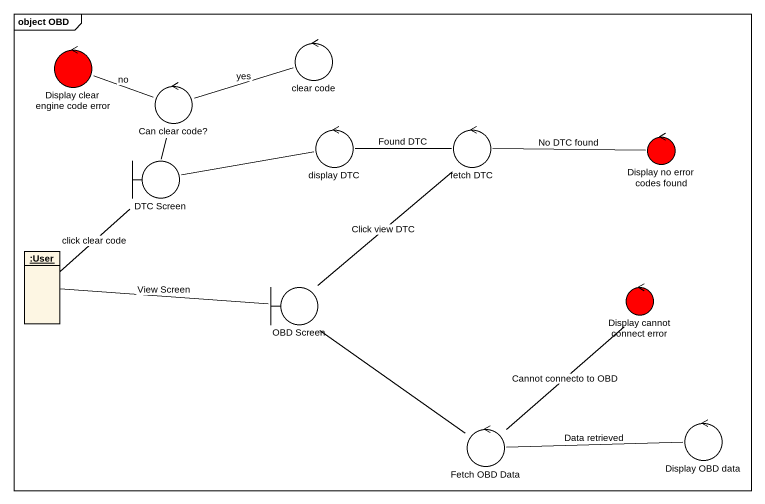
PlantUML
@startuml
mainframe object OBD
allowmixing
hide circle
hide empty members
control "Display clear engine code error" as Display_clear_engine_code #FF0000
control "clear code" as clear_code
control "Can clear code?" as Can_clear_code
control "display DTC" as display_DTC
control "fetch DTC" as fetch_DTC
boundary "DTC Screen" as DTC_Screen
control "Display no error codes found" as Display_no_error_codes_found #FF0000
object ":User" as User
boundary "OBD Screen" as OBD_Screen
control "Display cannot connect error" as Display_cannot_connect_error #FF0000
control "Fetch OBD Data" as Fetch_OBD_Data
control "Display OBD data" as Display_OBD_data
Can_clear_code -left- Display_clear_engine_code : no
Can_clear_code -right- clear_code : yes
display_DTC -left- DTC_Screen
fetch_DTC -left- display_DTC : Found DTC
fetch_DTC -right- Display_no_error_codes_found : No DTC found
DTC_Screen -up- Can_clear_code
User -up- DTC_Screen : click clear code
User -right- OBD_Screen : View Screen
OBD_Screen -up- fetch_DTC : Click view DTC
OBD_Screen -- Fetch_OBD_Data
Fetch_OBD_Data -up- Display_cannot_connect_error : Cannot connecto to OBD
Fetch_OBD_Data -right- Display_OBD_data : Data retrieved
@enduml
